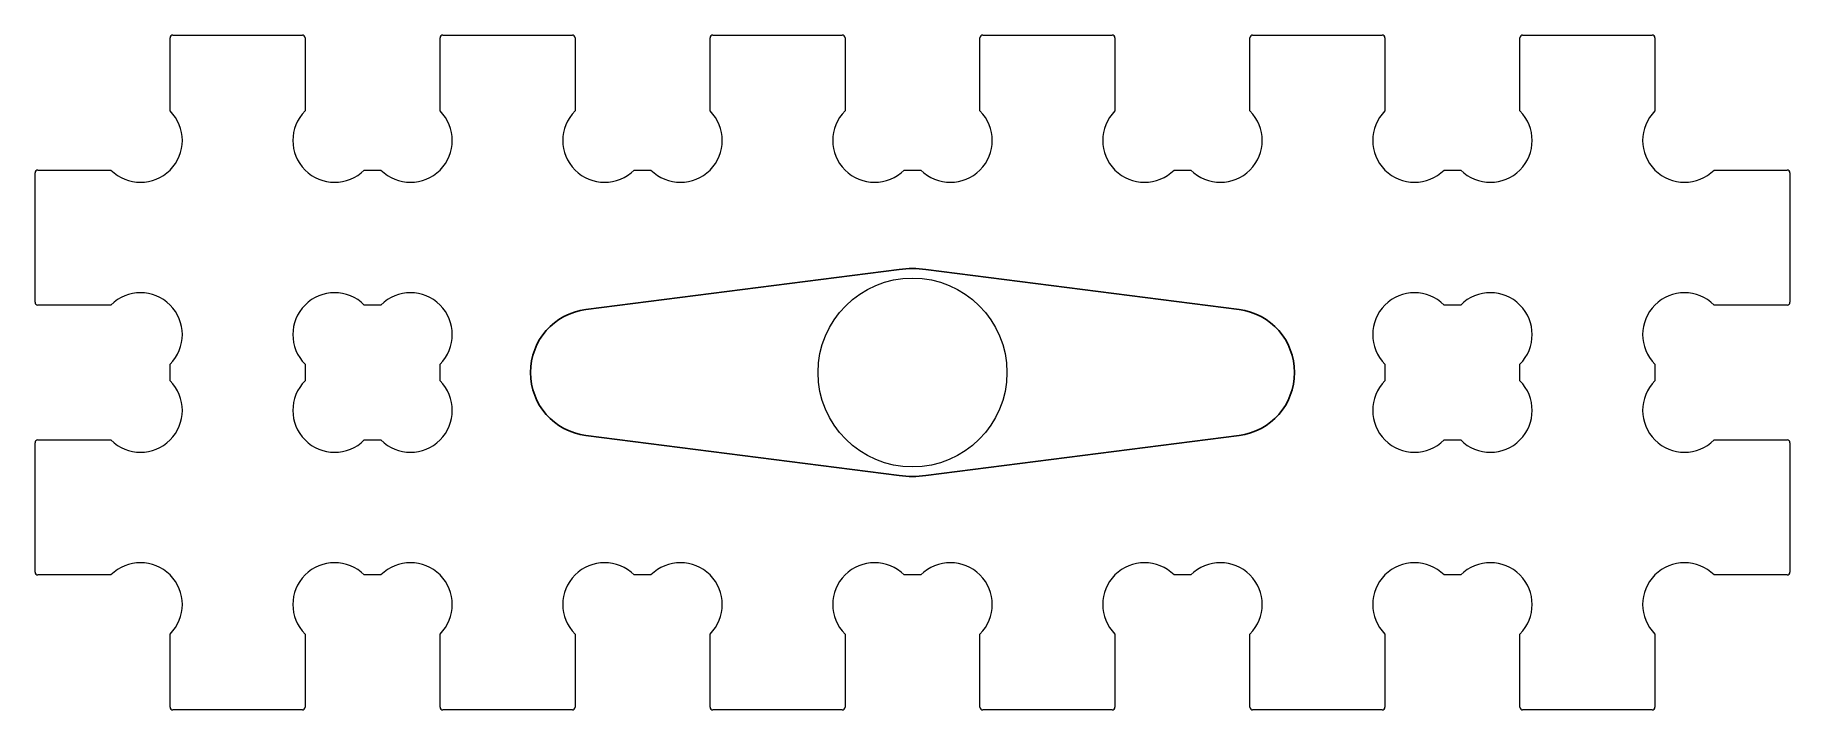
# Model space of a CAD drawing. Extents: x -32.5 to 32.5, y -12.5 to 12.5.
import ezdxf

# ---------------------------------------------------------------- set-up
doc = ezdxf.new("R2010")
doc.units = 0
doc.layers.get('0').update_dxf_attribs({"lineweight": 0})
doc.layers.add('grav2.5mm', color=3, linetype='Continuous')
doc.layers.add('holes', color=1, linetype='Continuous', lineweight=0)

msp = doc.modelspace()

# ---------------------------------------------------------------- linework, layer by layer
for p, q in [((-27.5, 9.692), (-27.5, 12.4)), ((-27.4, 12.5), (-22.6, 12.5)), ((-22.5, 12.4), (-22.5, 9.692)), ((-17.5, 9.692), (-17.5, 12.4)), ((-17.4, 12.5), (-12.6, 12.5)), ((-12.5, 12.4), (-12.5, 9.692)), ((-7.5, 9.692), (-7.5, 12.4)), ((-7.4, 12.5), (-2.6, 12.5)), ((-2.5, 12.4), (-2.5, 9.692)), ((2.5, 9.692), (2.5, 12.4)), ((2.6, 12.5), (7.4, 12.5)), ((7.5, 12.4), (7.5, 9.692)), ((12.5, 9.692), (12.5, 12.4)), ((12.6, 12.5), (17.4, 12.5)), ((17.5, 12.4), (17.5, 9.692)), ((22.5, 9.692), (22.5, 12.4)), ((22.6, 12.5), (27.4, 12.5)), ((27.5, 12.4), (27.5, 9.692)), ((-32.5, 2.6), (-32.5, 7.4)), ((-32.4, 7.5), (-29.692, 7.5)), ((-20.308, 7.5), (-19.692, 7.5)), ((-10.308, 7.5), (-9.692, 7.5)), ((-0.308, 7.5), (0.308, 7.5)), ((9.692, 7.5), (10.308, 7.5)), ((19.692, 7.5), (20.308, 7.5)), ((29.692, 7.5), (32.4, 7.5)), ((32.5, 7.4), (32.5, 2.6)), ((-29.692, 2.5), (-32.4, 2.5)), ((32.4, 2.5), (29.692, 2.5)), ((-27.5, -0.308), (-27.5, 0.308)), ((27.5, 0.308), (27.5, -0.308)), ((-32.5, -7.4), (-32.5, -2.6)), ((-32.4, -2.5), (-29.692, -2.5)), ((29.692, -2.5), (32.4, -2.5)), ((32.5, -2.6), (32.5, -7.4)), ((-29.692, -7.5), (-32.4, -7.5)), ((-19.692, -7.5), (-20.308, -7.5)), ((-9.692, -7.5), (-10.308, -7.5)), ((0.308, -7.5), (-0.308, -7.5)), ((10.308, -7.5), (9.692, -7.5)), ((20.308, -7.5), (19.692, -7.5)), ((32.4, -7.5), (29.692, -7.5)), ((-27.5, -12.4), (-27.5, -9.692)), ((-22.5, -9.692), (-22.5, -12.4)), ((-17.5, -12.4), (-17.5, -9.692)), ((-17.5, -9.692), (-17.5, -9.692)), ((-12.5, -9.692), (-12.5, -12.4)), ((-7.5, -12.4), (-7.5, -9.692)), ((-2.5, -9.692), (-2.5, -12.4)), ((2.5, -12.4), (2.5, -9.692)), ((7.5, -9.692), (7.5, -12.4)), ((12.5, -12.4), (12.5, -9.692)), ((17.5, -9.692), (17.5, -12.4)), ((22.5, -12.4), (22.5, -9.692)), ((27.5, -9.692), (27.5, -12.4)), ((-22.6, -12.5), (-27.4, -12.5)), ((-12.6, -12.5), (-17.4, -12.5)), ((-2.6, -12.5), (-7.4, -12.5)), ((7.4, -12.5), (2.6, -12.5)), ((17.4, -12.5), (12.6, -12.5)), ((27.4, -12.5), (22.6, -12.5))]:
    msp.add_line(p, q)
for centre, radius, start, end in [((-27.4, 12.4), 0.1, 90, 180), ((-22.6, 12.4), 0.1, 0, 90), ((-17.4, 12.4), 0.1, 90, 180), ((-12.6, 12.4), 0.1, 0, 90), ((-7.4, 12.4), 0.1, 90, 180), ((-2.6, 12.4), 0.1, 0, 90), ((2.6, 12.4), 0.1, 90, 180), ((7.4, 12.4), 0.1, 0, 90), ((12.6, 12.4), 0.1, 90, 180), ((17.4, 12.4), 0.1, 0, 90), ((22.6, 12.4), 0.1, 90, 180), ((27.4, 12.4), 0.1, 0, 90), ((-28.596, 8.596), 1.55, 315, 45), ((-21.404, 8.596), 1.55, 135, 225), ((-18.596, 8.596), 1.55, 315, 45), ((-11.404, 8.596), 1.55, 135, 225), ((-8.596, 8.596), 1.55, 315, 45), ((-1.404, 8.596), 1.55, 135, 225), ((1.404, 8.596), 1.55, 315, 45), ((8.596, 8.596), 1.55, 135, 225), ((11.404, 8.596), 1.55, 315, 45), ((18.596, 8.596), 1.55, 135, 225), ((21.404, 8.596), 1.55, 315, 45), ((28.596, 8.596), 1.55, 135, 225), ((-32.4, 7.4), 0.1, 90, 180), ((-28.596, 8.596), 1.55, 225, 315), ((-21.404, 8.596), 1.55, 225, 315), ((-18.596, 8.596), 1.55, 225, 315), ((-11.404, 8.596), 1.55, 225, 315), ((-8.596, 8.596), 1.55, 225, 315), ((-1.404, 8.596), 1.55, 225, 315), ((1.404, 8.596), 1.55, 225, 315), ((8.596, 8.596), 1.55, 225, 315), ((11.404, 8.596), 1.55, 225, 315), ((18.596, 8.596), 1.55, 225, 315), ((21.404, 8.596), 1.55, 225, 315), ((28.596, 8.596), 1.55, 225, 315), ((32.4, 7.4), 0.1, 0, 90), ((-32.4, 2.6), 0.1, 180, 270), ((-28.596, 1.404), 1.55, 45, 135), ((28.596, 1.404), 1.55, 45, 135), ((32.4, 2.6), 0.1, 270, 0), ((-28.596, 1.404), 1.55, 315, 45), ((28.596, 1.404), 1.55, 135, 225), ((-28.596, -1.404), 1.55, 315, 45), ((28.596, -1.404), 1.55, 135, 225), ((-32.4, -2.6), 0.1, 90, 180), ((-28.596, -1.404), 1.55, 225, 315), ((28.596, -1.404), 1.55, 225, 315), ((32.4, -2.6), 0.1, 0, 90), ((-28.596, -8.596), 1.55, 45, 135), ((-21.404, -8.596), 1.55, 45, 135), ((-18.596, -8.596), 1.55, 45, 135), ((-11.404, -8.596), 1.55, 45, 135), ((-8.596, -8.596), 1.55, 45, 135), ((-1.404, -8.596), 1.55, 45, 135), ((1.404, -8.596), 1.55, 45, 135), ((8.596, -8.596), 1.55, 45, 135), ((11.404, -8.596), 1.55, 45, 135), ((18.596, -8.596), 1.55, 45, 135), ((21.404, -8.596), 1.55, 45, 135), ((28.596, -8.596), 1.55, 45, 135), ((-32.4, -7.4), 0.1, 180, 270), ((-28.596, -8.596), 1.55, 315, 45), ((-21.404, -8.596), 1.55, 135, 225), ((-18.596, -8.596), 1.55, 315, 45), ((-11.404, -8.596), 1.55, 135, 225), ((-8.596, -8.596), 1.55, 315, 45), ((-1.404, -8.596), 1.55, 135, 225), ((1.404, -8.596), 1.55, 315, 45), ((8.596, -8.596), 1.55, 135, 225), ((11.404, -8.596), 1.55, 315, 45), ((18.596, -8.596), 1.55, 135, 225), ((21.404, -8.596), 1.55, 315, 45), ((28.596, -8.596), 1.55, 135, 225), ((32.4, -7.4), 0.1, 270, 0), ((-27.4, -12.4), 0.1, 180, 270), ((-22.6, -12.4), 0.1, 270, 0), ((-17.4, -12.4), 0.1, 180, 270), ((-12.6, -12.4), 0.1, 270, 0), ((-7.4, -12.4), 0.1, 180, 270), ((-2.6, -12.4), 0.1, 270, 0), ((2.6, -12.4), 0.1, 180, 270), ((7.4, -12.4), 0.1, 270, 0), ((12.6, -12.4), 0.1, 180, 270), ((17.4, -12.4), 0.1, 270, 0), ((22.6, -12.4), 0.1, 180, 270), ((27.4, -12.4), 0.1, 270, 0)]:
    msp.add_arc(centre, radius, start, end)
at = {"layer": 'grav2.5mm'}
for p, q in [((-12.099, 2.331), (-0.489, 3.819)), ((0.489, 3.819), (12.099, 2.331)), ((-0.489, -3.819), (-12.099, -2.331)), ((12.099, -2.331), (0.489, -3.819))]:
    msp.add_line(p, q, dxfattribs=at)
for centre, radius, start, end in [((0, 0), 3.85, 82.69688, 97.30312), ((-11.8, 0), 2.35, 97.30312, 262.69688), ((11.8, 0), 2.35, 277.30312, 82.69688), ((0, 0), 3.85, 262.69688, 277.30312)]:
    msp.add_arc(centre, radius, start, end, dxfattribs=at)
at = {"layer": 'holes'}
for p, q in [((-19.692, 2.5), (-20.308, 2.5)), ((20.308, 2.5), (19.692, 2.5)), ((-22.5, 0.308), (-22.5, -0.308)), ((-17.5, -0.308), (-17.5, 0.308)), ((-17.5, 0.308), (-17.5, 0.308)), ((17.5, 0.308), (17.5, -0.308)), ((22.5, -0.308), (22.5, 0.308)), ((22.5, 0.308), (22.5, 0.308)), ((-20.308, -2.5), (-19.692, -2.5)), ((19.692, -2.5), (20.308, -2.5))]:
    msp.add_line(p, q, dxfattribs=at)
msp.add_circle((0, 0), 3.5, dxfattribs=at)
for centre, start, end in [((-21.404, 1.404), 45, 135), ((-18.596, 1.404), 45, 135), ((18.596, 1.404), 45, 135), ((21.404, 1.404), 45, 135), ((-21.404, 1.404), 135, 225), ((-18.596, 1.404), 315, 45), ((18.596, 1.404), 135, 225), ((21.404, 1.404), 315, 45), ((-21.404, -1.404), 135, 225), ((-18.596, -1.404), 315, 45), ((18.596, -1.404), 135, 225), ((21.404, -1.404), 315, 45), ((-21.404, -1.404), 225, 315), ((-18.596, -1.404), 225, 315), ((18.596, -1.404), 225, 315), ((21.404, -1.404), 225, 315)]:
    msp.add_arc(centre, 1.55, start, end, dxfattribs=at)

doc.saveas('drawing.dxf')
